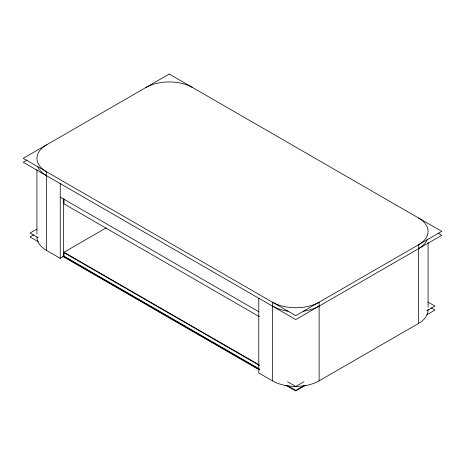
<?xml version="1.0" encoding="UTF-8"?>
<svg xmlns="http://www.w3.org/2000/svg" width="465" height="465" viewBox="0 0 465 465"><rect width="100%" height="100%" fill="white"/><g stroke="black" fill="none" stroke-linecap="round" stroke-linejoin="round"><path stroke-width="0.7" d="M418.39 248.792L421.761 246.52A33.032 19.071 0 0 0 427.155 239.76M27.011 160.094L23.25 162.262L295.763 319.595L441.75 235.307L437.984 233.134M36.962 229.082L30.062 233.064L38.229 237.778M33.823 234.825L30.062 236.993L38.229 241.713M63.641 252.449L106.27 227.838M36.933 236.993A33.032 19.071 0 0 0 45.71 249.938L60.235 258.348L64.031 256.157L259.429 368.972M303.912 381.759L295.763 386.462L287.597 381.748M426.789 310.818L434.938 306.11L428.027 302.122M303.912 385.688L295.763 390.397L287.597 385.683M426.789 314.747L434.938 310.045L431.171 307.865M305.784 385.171L295.763 390.96L285.853 385.235M258.778 298.239L258.778 372.976L273.339 381.358A33.032 19.071 0 0 0 319.118 380.841L418.39 323.53A33.032 19.071 0 0 0 428.038 309.295M319.118 306.11L315.177 308.051A33.032 19.071 0 0 1 303.471 311.166M273.339 306.627L272.403 306.11A33.032 19.071 0 0 0 288.05 311.166M60.235 197.102L258.778 311.73M259.429 316.712L64.031 203.897L64.031 198.822M259.429 365.037L64.031 252.222L64.031 256.157M63.356 252.28L259.331 365.426M63.356 256.215L259.331 369.361M62.63 256.36L259.493 370.018M45.71 175.206L46.61 175.747M428.067 242.567L428.067 307.144M418.39 323.53L418.39 244.863A33.032 19.071 0 0 0 418.39 217.887M319.118 380.841L319.118 302.174A33.032 19.071 0 0 1 272.403 302.174L272.403 380.841M63.641 198.985L63.641 256.384M60.235 183.611L60.235 258.348M46.61 250.484L46.61 171.812A33.032 19.071 0 0 1 46.61 144.842M36.933 169.516L36.933 234.093M46.61 175.747A33.032 19.071 0 0 1 37.845 166.714M145.882 87.53A33.032 19.071 0 0 1 192.597 87.53M169.237 74.04L23.25 158.327L295.763 315.659L441.75 231.378L169.237 74.04"/></g></svg>
